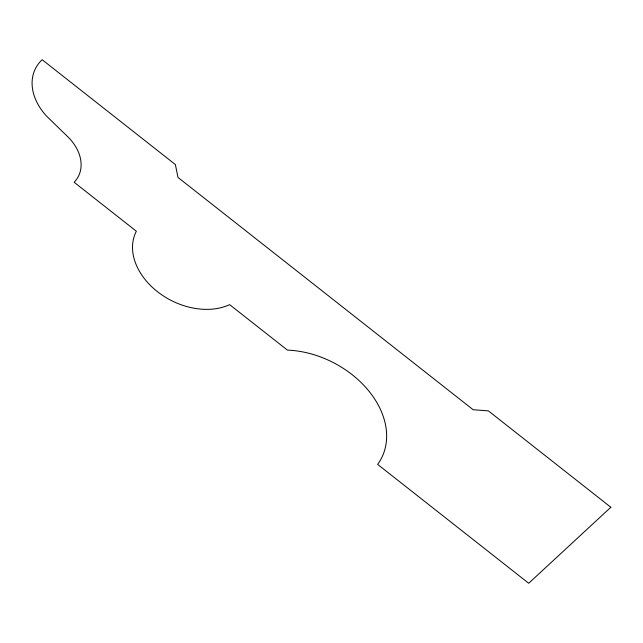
<?xml version="1.0" encoding="UTF-8"?>
<svg xmlns="http://www.w3.org/2000/svg" width="643" height="643" viewBox="0 0 643 643"><rect width="100%" height="100%" fill="white"/><g stroke="black" fill="none" stroke-linecap="round" stroke-linejoin="round"><path stroke-width="0.96" d="M610.85 507.263L528.699 583.273L377.65 464.399A86.492 63.046 27.3 0 0 369.693 392.077A86.492 63.046 27.3 0 0 287.413 350.105L229.655 304.653A62.323 45.436 27.3 0 1 157.398 291.633A62.323 45.436 27.3 0 1 136.356 231.223L74.154 182.274A45.356 33.066 27.3 0 0 68.351 137.305L46.553 116.118A57.42 41.859 27.3 0 1 42.173 59.727L175.394 164.576L177.966 177.412L473.16 409.728L488.367 410.869L610.85 507.263"/></g></svg>
